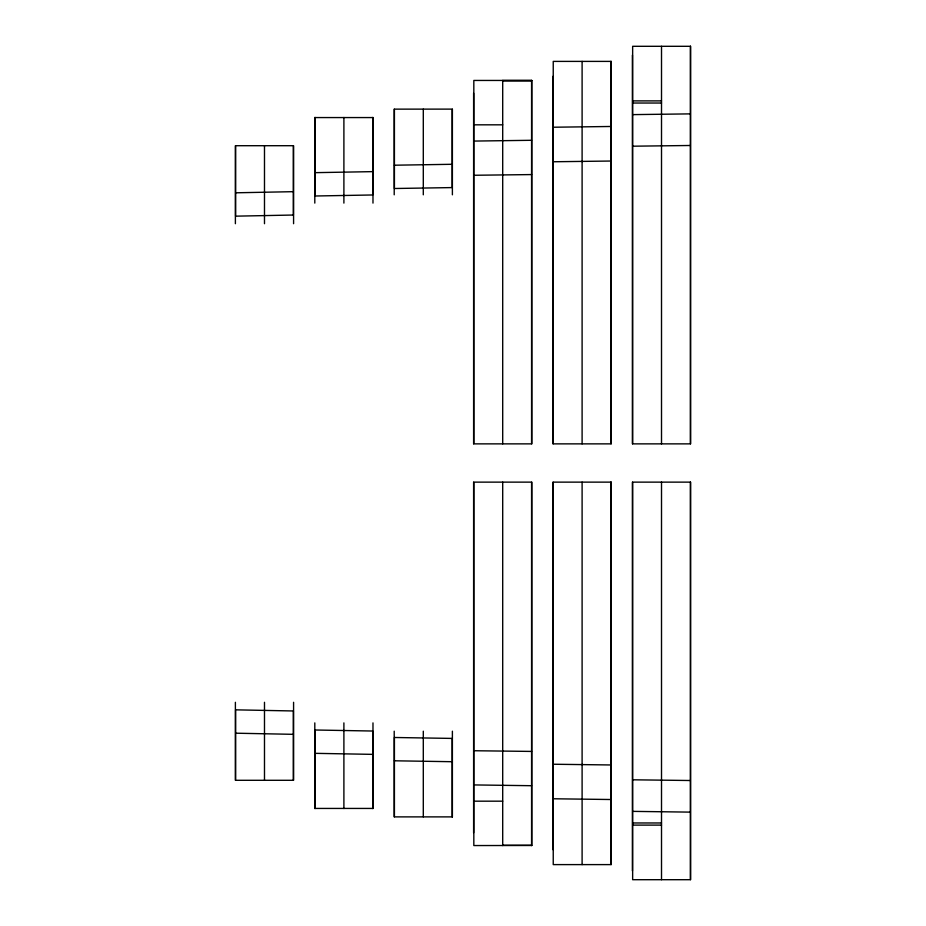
<?xml version="1.0" encoding="UTF-8"?>
<svg xmlns="http://www.w3.org/2000/svg" width="926" height="926" viewBox="0 0 926 926"><rect width="100%" height="100%" fill="white"/><g stroke="black" fill="none" stroke-linecap="round" stroke-linejoin="round"><path stroke-width="1.39" d="M235.609 192.805L293.357 191.67M315.014 172.664L372.761 171.634M394.418 165.21L452.177 164.284M632.643 114.627L690.391 113.875M553.239 127.232L610.986 126.48M473.823 141.076L531.559 140.289M553.239 161.761L610.986 161.031M632.643 146.204L690.391 145.486M473.823 175.269L531.582 174.574M502.702 80.516L531.582 80.516M502.702 80.724L531.582 80.724M632.643 100.888L661.511 100.888M632.643 103.029L661.511 103.029M315.014 117.567L372.761 117.567M473.823 124.825L502.702 124.825M473.823 801.175L502.702 801.175M315.014 808.433L372.761 808.433M632.643 822.971L661.511 822.971M632.643 825.112L661.511 825.112M502.702 845.276L531.582 845.276M531.582 845.484L473.823 845.554L473.823 482.133L531.582 482.133L531.582 845.554M473.823 750.731L531.582 751.426M553.239 764.239L610.986 764.969M632.643 779.796L690.391 780.514M473.823 784.924L531.559 785.711M553.239 798.768L610.963 799.52M632.643 811.373L690.391 812.125M394.418 760.79L452.177 761.716M315.014 753.336L372.761 754.366M235.609 733.195L293.357 734.33M690.611 46.3L690.611 443.867M690.611 482.133L690.611 879.7M661.511 46.3L661.511 443.867M661.511 482.133L661.511 879.7M632.423 55.132L632.423 443.867M632.423 482.133L632.423 870.868M611.195 61.394L611.195 443.867M611.195 482.133L611.195 864.606M582.107 61.394L582.107 161.564M582.107 162.108L582.107 443.867M582.107 482.133L582.107 763.904M582.107 764.436L582.107 864.606M553.019 76.326L553.019 443.867M553.019 482.133L553.019 849.674M531.79 80.446L531.79 443.867M531.79 482.133L531.79 845.554M502.702 80.446L502.702 443.867M502.702 482.133L502.702 845.554M473.614 93.179L473.614 443.867M473.614 482.133L473.614 832.821M452.386 109.141L452.386 194.807M452.386 731.193L452.386 816.859M423.298 109.141L423.298 194.807M423.298 731.193L423.298 816.859M394.21 109.141L394.21 194.807M394.21 731.193L394.21 816.859M372.981 117.486L372.981 203.107M372.981 722.893L372.981 808.514M372.761 117.486L372.761 194.969L315.014 195.999L315.014 117.486M372.761 808.514L372.761 731.031L315.014 730.001L315.014 808.514M343.893 117.486L343.893 203.107M343.893 722.893L343.893 808.514M314.805 117.486L314.805 203.107M314.805 722.893L314.805 808.514M293.577 145.706L293.577 223.698M293.577 702.302L293.577 780.294M264.489 145.706L264.489 223.698M264.489 702.302L264.489 780.294M235.389 145.706L235.389 223.698M235.389 702.302L235.389 780.294M293.357 215.029L235.609 216.163L235.609 145.706L293.357 145.706L293.357 215.029M423.298 188.047L394.418 188.51L394.418 109.141L452.177 109.118L452.177 187.584L423.298 188.047M690.391 46.3L632.643 46.3L632.643 443.867L690.391 443.867L690.391 46.3M610.986 61.394L553.239 61.394L553.239 443.867L610.986 443.867L610.986 61.394M531.582 80.446L473.823 80.446L473.823 443.867L531.582 443.867L531.582 80.446M610.986 482.133L553.239 482.133L553.239 864.606L610.986 864.606L610.986 482.133M690.391 482.133L632.643 482.133L632.643 879.7L690.391 879.7L690.391 482.133M293.357 780.294L235.609 780.294L235.609 709.837L293.357 710.971L293.357 780.294M452.177 816.882L394.418 816.882L394.418 737.49L452.177 738.416L452.177 816.859"/></g></svg>
